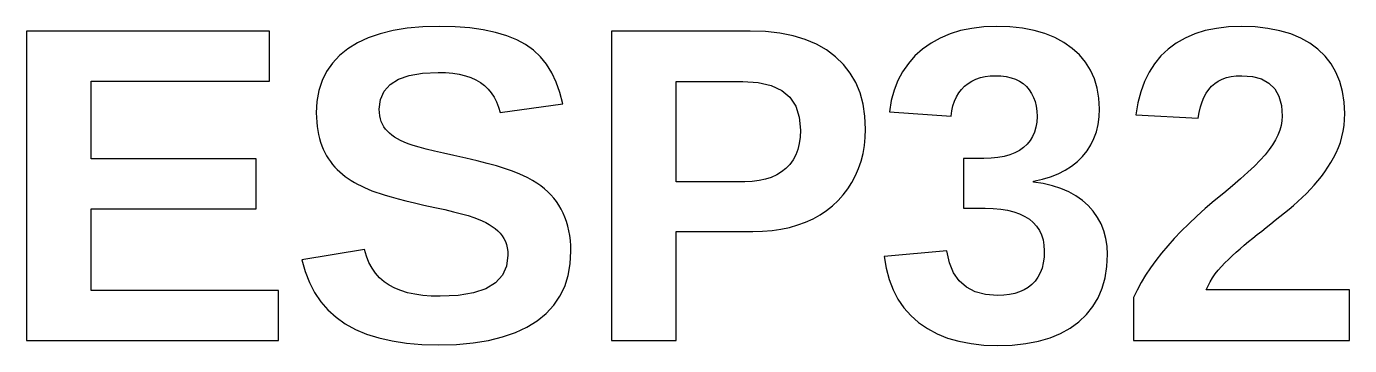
# Model space of a CAD drawing. Header units: metres. Extents: x -84 to 281, y -201 to 77.
# Drawn here: x 29.91 to 50.37, y 62.59 to 67.52 of the extents above; entities that cross this region are included whole.
import ezdxf

# ---------------------------------------------------------------- set-up
doc = ezdxf.new("R2010")
doc.units = ezdxf.units.M

msp = doc.modelspace()

# ---------------------------------------------------------------- linework, layer by layer
for p, q in [((33.6647, 67.4477), (29.9079, 67.4477)), ((29.9079, 67.4477), (29.9079, 62.6703)), ((33.6647, 66.6747), (33.6647, 67.4477)), ((35.1913, 67.3433), (35.0251, 67.2661)), ((35.3754, 67.4065), (35.1913, 67.3433)), ((35.5776, 67.4557), (35.3754, 67.4065)), ((35.7979, 67.4908), (35.5776, 67.4557)), ((36.0363, 67.5119), (35.7979, 67.4908)), ((36.2927, 67.5189), (36.0363, 67.5119)), ((36.5374, 67.5132), (36.2927, 67.5189)), ((36.7642, 67.4962), (36.5374, 67.5132)), ((36.9728, 67.4678), (36.7642, 67.4962)), ((37.1634, 67.4281), (36.9728, 67.4678)), ((37.336, 67.377), (37.1634, 67.4281)), ((37.4904, 67.3146), (37.336, 67.377)), ((41.1008, 67.4477), (38.9545, 67.4477)), ((38.9545, 67.4477), (38.9545, 62.6703)), ((41.3379, 67.4396), (41.1008, 67.4477)), ((41.5588, 67.4155), (41.3379, 67.4396)), ((41.7635, 67.3752), (41.5588, 67.4155)), ((41.9522, 67.3187), (41.7635, 67.3752)), ((42.1247, 67.2462), (41.9522, 67.3187)), ((44.0379, 67.3407), (43.8965, 67.2623)), ((44.1902, 67.4049), (44.0379, 67.3407)), ((44.3534, 67.4548), (44.1902, 67.4049)), ((44.5276, 67.4904), (44.3534, 67.4548)), ((44.7127, 67.5118), (44.5276, 67.4904)), ((44.9087, 67.5189), (44.7127, 67.5118)), ((45.1161, 67.512), (44.9087, 67.5189)), ((45.3102, 67.4914), (45.1161, 67.512)), ((45.4909, 67.4569), (45.3102, 67.4914)), ((45.6583, 67.4087), (45.4909, 67.4569)), ((45.8123, 67.3468), (45.6583, 67.4087)), ((45.9529, 67.271), (45.8123, 67.3468)), ((47.825, 67.3407), (47.6879, 67.2623)), ((47.9743, 67.4049), (47.825, 67.3407)), ((48.1358, 67.4548), (47.9743, 67.4049)), ((48.3096, 67.4904), (48.1358, 67.4548)), ((48.4956, 67.5118), (48.3096, 67.4904)), ((48.6939, 67.5189), (48.4956, 67.5118)), ((48.9075, 67.5117), (48.6939, 67.5189)), ((49.1063, 67.4901), (48.9075, 67.5117)), ((49.2905, 67.4541), (49.1063, 67.4901)), ((49.4601, 67.4037), (49.2905, 67.4541)), ((49.6149, 67.339), (49.4601, 67.4037)), ((49.7551, 67.2598), (49.6149, 67.339)), ((34.8771, 67.1748), (34.748, 67.0702)), ((35.0251, 67.2661), (34.8771, 67.1748)), ((37.6269, 67.2409), (37.4904, 67.3146)), ((37.7478, 67.154), (37.6269, 67.2409)), ((37.8558, 67.0524), (37.7478, 67.154)), ((42.2811, 67.1575), (42.1247, 67.2462)), ((42.4214, 67.0527), (42.2811, 67.1575)), ((43.7661, 67.1697), (43.6485, 67.0644)), ((43.8965, 67.2623), (43.7661, 67.1697)), ((46.0802, 67.1815), (45.9529, 67.271)), ((46.1922, 67.0798), (46.0802, 67.1815)), ((47.5632, 67.1697), (47.4513, 67.0634)), ((47.6879, 67.2623), (47.5632, 67.1697)), ((49.8806, 67.1663), (49.7551, 67.2598)), ((49.9904, 67.0597), (49.8806, 67.1663)), ((34.6388, 66.9533), (34.5494, 66.824)), ((34.748, 67.0702), (34.6388, 66.9533)), ((37.9508, 66.9359), (37.8558, 67.0524)), ((38.0329, 66.8047), (37.9508, 66.9359)), ((42.5442, 66.9332), (42.4214, 67.0527)), ((42.6481, 66.8003), (42.5442, 66.9332)), ((43.5458, 66.9482), (43.4578, 66.8211)), ((43.6485, 67.0644), (43.5458, 66.9482)), ((46.2869, 66.9676), (46.1922, 67.0798)), ((46.3645, 66.8447), (46.2869, 66.9676)), ((47.3531, 66.9444), (47.2685, 66.8124)), ((47.4513, 67.0634), (47.3531, 66.9444)), ((50.0833, 66.9415), (49.9904, 67.0597)), ((50.1592, 66.8117), (50.0833, 66.9415)), ((34.5494, 66.824), (34.4799, 66.6824)), ((35.5306, 66.6243), (35.6604, 66.7056)), ((35.6604, 66.7056), (35.8273, 66.7638)), ((35.8273, 66.7638), (36.0313, 66.7986)), ((36.0313, 66.7986), (36.2724, 66.8103)), ((36.2724, 66.8103), (36.3904, 66.8071)), ((36.3904, 66.8071), (36.5003, 66.7975)), ((36.5003, 66.7975), (36.6021, 66.7816)), ((36.6021, 66.7816), (36.6958, 66.7593)), ((36.6958, 66.7593), (36.7814, 66.7307)), ((36.7814, 66.7307), (36.859, 66.6956)), ((38.1021, 66.6586), (38.0329, 66.8047)), ((42.7332, 66.654), (42.6481, 66.8003)), ((43.4578, 66.8211), (43.3847, 66.6831)), ((44.5283, 66.6764), (44.5917, 66.7063)), ((44.5917, 66.7063), (44.6598, 66.7295)), ((44.6598, 66.7295), (44.7325, 66.7461)), ((44.7325, 66.7461), (44.8098, 66.7561)), ((44.8098, 66.7561), (44.8918, 66.7594)), ((44.8918, 66.7594), (44.9788, 66.756)), ((44.9788, 66.756), (45.0596, 66.7457)), ((45.0596, 66.7457), (45.1344, 66.7286)), ((45.1344, 66.7286), (45.2029, 66.7046)), ((45.2029, 66.7046), (45.2653, 66.6738)), ((46.4248, 66.7113), (46.3645, 66.8447)), ((46.4679, 66.5672), (46.4248, 66.7113)), ((47.2685, 66.8124), (47.1975, 66.6676)), ((48.3383, 66.6755), (48.399, 66.7057)), ((48.399, 66.7057), (48.4656, 66.7292)), ((48.4656, 66.7292), (48.5381, 66.746)), ((48.5381, 66.746), (48.6165, 66.756)), ((48.6165, 66.756), (48.7007, 66.7594)), ((48.7007, 66.7594), (48.8671, 66.7467)), ((48.8671, 66.7467), (49.0079, 66.7085)), ((49.0079, 66.7085), (49.1231, 66.6448)), ((50.2183, 66.6703), (50.1592, 66.8117)), ((30.9081, 65.4743), (30.9081, 66.6747)), ((30.9081, 66.6747), (33.6647, 66.6747)), ((34.4303, 66.5283), (34.4005, 66.3618)), ((34.4799, 66.6824), (34.4303, 66.5283)), ((35.3822, 66.3918), (35.4378, 66.5196)), ((35.4378, 66.5196), (35.5306, 66.6243)), ((36.859, 66.6956), (36.9284, 66.6543)), ((36.9284, 66.6543), (36.9907, 66.6066)), ((36.9907, 66.6066), (37.0466, 66.5527)), ((37.0466, 66.5527), (37.0963, 66.4926)), ((38.1583, 66.4977), (38.1021, 66.6586)), ((39.9548, 65.1217), (39.9548, 66.6712)), ((39.9548, 66.6712), (40.9889, 66.6712)), ((40.9889, 66.6712), (41.2246, 66.6559)), ((41.2246, 66.6559), (41.424, 66.6098)), ((41.424, 66.6098), (41.5872, 66.533)), ((41.5872, 66.533), (41.7141, 66.4255)), ((42.7993, 66.4944), (42.7332, 66.654)), ((43.3264, 66.5341), (43.2828, 66.3742)), ((43.3847, 66.6831), (43.3264, 66.5341)), ((44.3243, 66.4926), (44.3667, 66.5474)), ((44.3667, 66.5474), (44.4154, 66.5966)), ((44.4154, 66.5966), (44.4695, 66.6398)), ((44.4695, 66.6398), (44.5283, 66.6764)), ((45.2653, 66.6738), (45.3215, 66.6361)), ((45.3215, 66.6361), (45.3716, 66.5916)), ((45.3716, 66.5916), (45.4152, 66.541)), ((45.4152, 66.541), (45.4521, 66.4853)), ((46.4937, 66.4126), (46.4679, 66.5672)), ((47.1402, 66.5099), (47.0965, 66.3393)), ((47.1975, 66.6676), (47.1402, 66.5099)), ((48.1517, 66.4876), (48.1908, 66.5446)), ((48.1908, 66.5446), (48.2345, 66.595)), ((48.2345, 66.595), (48.2835, 66.6386)), ((48.2835, 66.6386), (48.3383, 66.6755)), ((49.1231, 66.6448), (49.2127, 66.5557)), ((49.2127, 66.5557), (49.2767, 66.4411)), ((50.2605, 66.5172), (50.2183, 66.6703)), ((50.2859, 66.3525), (50.2605, 66.5172)), ((34.4005, 66.3618), (34.3906, 66.183)), ((35.3637, 66.2407), (35.3822, 66.3918)), ((37.0963, 66.4926), (37.1396, 66.4262)), ((37.1396, 66.4262), (37.1767, 66.3536)), ((37.1767, 66.3536), (37.2074, 66.2748)), ((37.2319, 66.1898), (38.2016, 66.322)), ((38.2016, 66.322), (38.1583, 66.4977)), ((41.7141, 66.4255), (41.8048, 66.2872)), ((42.8465, 66.3215), (42.7993, 66.4944)), ((42.8748, 66.1351), (42.8465, 66.3215)), ((43.2828, 66.3742), (43.2541, 66.2034)), ((44.2178, 66.218), (44.235, 66.295)), ((44.235, 66.295), (44.2585, 66.3664)), ((44.2585, 66.3664), (44.2883, 66.4322)), ((44.2883, 66.4322), (44.3243, 66.4926)), ((45.4521, 66.4853), (45.4823, 66.4243)), ((45.4823, 66.4243), (45.5058, 66.3582)), ((45.5058, 66.3582), (45.5226, 66.2869)), ((46.5023, 66.2474), (46.4937, 66.4126)), ((47.0965, 66.3393), (47.0664, 66.1559)), ((48.0624, 66.2761), (48.0875, 66.3533)), ((48.0875, 66.3533), (48.1173, 66.4238)), ((48.1173, 66.4238), (48.1517, 66.4876)), ((49.2767, 66.4411), (49.3152, 66.301)), ((49.3152, 66.301), (49.328, 66.1355)), ((50.2943, 66.1762), (50.2859, 66.3525)), ((34.3906, 66.183), (34.3919, 66.1115)), ((34.3919, 66.1115), (34.396, 66.0424)), ((35.3656, 66.1888), (35.3637, 66.2407)), ((35.3715, 66.1396), (35.3656, 66.1888)), ((35.3814, 66.0932), (35.3715, 66.1396)), ((35.3952, 66.0497), (35.3814, 66.0932)), ((37.2074, 66.2748), (37.2319, 66.1898)), ((41.8048, 66.2872), (41.8591, 66.1182)), ((41.8591, 66.1182), (41.8773, 65.9185)), ((42.8843, 65.9355), (42.8748, 66.1351)), ((43.2541, 66.2034), (44.2069, 66.1355)), ((44.2069, 66.1355), (44.2178, 66.218)), ((45.5226, 66.2869), (45.5327, 66.2104)), ((45.536, 66.1288), (45.5318, 66.0426)), ((45.5327, 66.2104), (45.536, 66.1288)), ((46.4809, 66.0047), (46.497, 66.1228)), ((46.497, 66.1228), (46.5023, 66.2474)), ((47.0664, 66.1559), (48.026, 66.1016)), ((48.026, 66.1016), (48.0418, 66.1922)), ((48.0418, 66.1922), (48.0624, 66.2761)), ((49.328, 66.1355), (49.3238, 66.0626)), ((50.2916, 66.0816), (50.2943, 66.1762)), ((34.396, 66.0424), (34.4027, 65.9756)), ((34.4027, 65.9756), (34.4121, 65.9112)), ((34.4121, 65.9112), (34.4243, 65.8491)), ((35.4129, 66.0088), (35.3952, 66.0497)), ((35.4346, 65.9707), (35.4129, 66.0088)), ((35.4603, 65.9355), (35.4346, 65.9707)), ((35.4898, 65.9023), (35.4603, 65.9355)), ((35.5231, 65.8706), (35.4898, 65.9023)), ((41.8773, 65.9185), (41.8727, 65.8118)), ((42.88, 65.8057), (42.8843, 65.9355)), ((45.498, 65.8878), (45.4685, 65.8193)), ((45.5191, 65.9623), (45.498, 65.8878)), ((45.5318, 66.0426), (45.5191, 65.9623)), ((46.4165, 65.7879), (46.4541, 65.8931)), ((46.4541, 65.8931), (46.4809, 66.0047)), ((49.2909, 65.9157), (49.2621, 65.8416)), ((49.3115, 65.9894), (49.2909, 65.9157)), ((49.3238, 66.0626), (49.3115, 65.9894)), ((50.2511, 65.8136), (50.27, 65.9003)), ((50.27, 65.9003), (50.2835, 65.9897)), ((50.2835, 65.9897), (50.2916, 66.0816)), ((34.4243, 65.8491), (34.4391, 65.7894)), ((34.4391, 65.7894), (34.4566, 65.7321)), ((34.4566, 65.7321), (34.4766, 65.6769)), ((35.5602, 65.8403), (35.5231, 65.8706)), ((35.6012, 65.8115), (35.5602, 65.8403)), ((35.6459, 65.7841), (35.6012, 65.8115)), ((35.6944, 65.7582), (35.6459, 65.7841)), ((35.7467, 65.7337), (35.6944, 65.7582)), ((35.809, 65.7091), (35.7467, 65.7337)), ((35.8871, 65.6828), (35.809, 65.7091)), ((35.9811, 65.6547), (35.8871, 65.6828)), ((41.859, 65.7124), (41.8362, 65.6205)), ((41.8727, 65.8118), (41.859, 65.7124)), ((42.8457, 65.5583), (42.8671, 65.68)), ((42.8671, 65.68), (42.88, 65.8057)), ((45.384, 65.6999), (45.3292, 65.649)), ((45.4305, 65.7566), (45.384, 65.6999)), ((45.4685, 65.8193), (45.4305, 65.7566)), ((46.3092, 65.5972), (46.3682, 65.6893)), ((46.3682, 65.6893), (46.4165, 65.7879)), ((49.1797, 65.6921), (49.1262, 65.6168)), ((49.225, 65.767), (49.1797, 65.6921)), ((49.2621, 65.8416), (49.225, 65.767)), ((50.1971, 65.6481), (50.2268, 65.7296)), ((50.2268, 65.7296), (50.2511, 65.8136)), ((34.4766, 65.6769), (34.4987, 65.6238)), ((34.4987, 65.6238), (34.523, 65.5728)), ((34.523, 65.5728), (34.5494, 65.5239)), ((34.5494, 65.5239), (34.5779, 65.4771)), ((34.5779, 65.4771), (34.6086, 65.4323)), ((36.0911, 65.6249), (35.9811, 65.6547)), ((36.217, 65.5934), (36.0911, 65.6249)), ((36.3587, 65.5602), (36.217, 65.5934)), ((36.5165, 65.5252), (36.3587, 65.5602)), ((36.7051, 65.484), (36.5165, 65.5252)), ((36.8778, 65.4437), (36.7051, 65.484)), ((41.8042, 65.536), (41.7631, 65.4589)), ((41.8362, 65.6205), (41.8042, 65.536)), ((42.8156, 65.4406), (42.8457, 65.5583)), ((44.7121, 65.4812), (44.4001, 65.4812)), ((44.4001, 65.4812), (44.4001, 64.7115)), ((44.8251, 65.4846), (44.7121, 65.4812)), ((44.9299, 65.4949), (44.8251, 65.4846)), ((45.0264, 65.512), (44.9299, 65.4949)), ((45.1145, 65.5359), (45.0264, 65.512)), ((45.1944, 65.5668), (45.1145, 65.5359)), ((45.2659, 65.6044), (45.1944, 65.5668)), ((45.3292, 65.649), (45.2659, 65.6044)), ((46.1597, 65.4333), (46.2395, 65.5117)), ((46.2395, 65.5117), (46.3092, 65.5972)), ((49.0625, 65.5383), (48.9865, 65.454)), ((49.1262, 65.6168), (49.0625, 65.5383)), ((50.0804, 65.4178), (50.1228, 65.4927)), ((50.1228, 65.4927), (50.162, 65.5693)), ((50.162, 65.5693), (50.1971, 65.6481)), ((33.4579, 65.4743), (30.9081, 65.4743)), ((33.4579, 64.7013), (33.4579, 65.4743)), ((34.6086, 65.4323), (34.6414, 65.3896)), ((34.6414, 65.3896), (34.6764, 65.3488)), ((34.6764, 65.3488), (34.7134, 65.3098)), ((34.7134, 65.3098), (34.7525, 65.2724)), ((34.7525, 65.2724), (34.7937, 65.2368)), ((37.0345, 65.4043), (36.8778, 65.4437)), ((37.1752, 65.3658), (37.0345, 65.4043)), ((37.2999, 65.3282), (37.1752, 65.3658)), ((37.4087, 65.2915), (37.2999, 65.3282)), ((37.5014, 65.2557), (37.4087, 65.2915)), ((41.5857, 65.2724), (41.5101, 65.2264)), ((41.6535, 65.3269), (41.5857, 65.2724)), ((41.7129, 65.3892), (41.6535, 65.3269)), ((41.7631, 65.4589), (41.7129, 65.3892)), ((42.7298, 65.2172), (42.777, 65.3269)), ((42.777, 65.3269), (42.8156, 65.4406)), ((45.8634, 65.2454), (45.9716, 65.3001)), ((45.9716, 65.3001), (46.0704, 65.3627)), ((46.0704, 65.3627), (46.1597, 65.4333)), ((48.8982, 65.3639), (48.7977, 65.268)), ((48.9865, 65.454), (48.8982, 65.3639)), ((49.9351, 65.2034), (49.9866, 65.2731)), ((49.9866, 65.2731), (50.035, 65.3446)), ((50.035, 65.3446), (50.0804, 65.4178)), ((34.7937, 65.2368), (34.8369, 65.2029)), ((34.8369, 65.2029), (34.8822, 65.1708)), ((34.8822, 65.1708), (34.9296, 65.1404)), ((34.9296, 65.1404), (34.9789, 65.1114)), ((34.9789, 65.1114), (35.0298, 65.0835)), ((35.0298, 65.0835), (35.0824, 65.0567)), ((37.5836, 65.2195), (37.5014, 65.2557)), ((37.6608, 65.1816), (37.5836, 65.2195)), ((37.733, 65.1421), (37.6608, 65.1816)), ((37.8001, 65.1009), (37.733, 65.1421)), ((37.8621, 65.0581), (37.8001, 65.1009)), ((41.016, 65.1217), (39.9548, 65.1217)), ((41.1303, 65.1259), (41.016, 65.1217)), ((41.2369, 65.1385), (41.1303, 65.1259)), ((41.3357, 65.1594), (41.2369, 65.1385)), ((41.4268, 65.1887), (41.3357, 65.1594)), ((41.5101, 65.2264), (41.4268, 65.1887)), ((42.6103, 65.0113), (42.674, 65.1116)), ((42.674, 65.1116), (42.7298, 65.2172)), ((45.4818, 65.1285), (45.6185, 65.1596)), ((45.4818, 65.115), (45.4818, 65.1285)), ((45.6335, 65.0918), (45.4818, 65.115)), ((45.6185, 65.1596), (45.7457, 65.1985)), ((45.775, 65.0592), (45.6335, 65.0918)), ((45.7457, 65.1985), (45.8634, 65.2454)), ((48.6849, 65.1663), (48.5599, 65.0588)), ((48.7977, 65.268), (48.6849, 65.1663)), ((49.763, 65.0044), (49.823, 65.0692)), ((49.823, 65.0692), (49.8806, 65.1354)), ((49.8806, 65.1354), (49.9351, 65.2034)), ((35.0824, 65.0567), (35.1367, 65.031)), ((35.1367, 65.031), (35.1926, 65.0065)), ((35.1926, 65.0065), (35.2501, 64.983)), ((35.2501, 64.983), (35.3094, 64.9607)), ((35.3094, 64.9607), (35.3761, 64.9379)), ((35.3761, 64.9379), (35.4561, 64.9131)), ((35.4561, 64.9131), (35.5494, 64.8863)), ((35.5494, 64.8863), (35.6559, 64.8575)), ((37.9191, 65.0136), (37.8621, 65.0581)), ((37.971, 64.9675), (37.9191, 65.0136)), ((38.0188, 64.9192), (37.971, 64.9675)), ((38.0632, 64.8682), (38.0188, 64.9192)), ((38.1043, 64.8147), (38.0632, 64.8682)), ((42.4605, 64.8308), (42.5391, 64.9177)), ((42.5391, 64.9177), (42.6103, 65.0113)), ((45.9062, 65.0171), (45.775, 65.0592)), ((46.027, 64.9655), (45.9062, 65.0171)), ((46.1375, 64.9044), (46.027, 64.9655)), ((46.2378, 64.8338), (46.1375, 64.9044)), ((48.4227, 64.9454), (48.2771, 64.825)), ((48.5599, 65.0588), (48.4227, 64.9454)), ((49.5717, 64.817), (49.6373, 64.8783)), ((49.6373, 64.8783), (49.7011, 64.9408)), ((49.7011, 64.9408), (49.763, 65.0044)), ((30.9081, 63.4434), (30.9081, 64.7013)), ((30.9081, 64.7013), (33.4579, 64.7013)), ((35.6559, 64.8575), (35.7758, 64.8266)), ((35.7758, 64.8266), (35.9089, 64.7938)), ((35.9089, 64.7938), (36.0554, 64.759)), ((36.0554, 64.759), (36.2244, 64.7239)), ((36.2244, 64.7239), (36.3771, 64.6903)), ((36.3771, 64.6903), (36.5134, 64.6583)), ((36.5134, 64.6583), (36.6333, 64.6277)), ((38.1421, 64.7585), (38.1043, 64.8147)), ((38.1765, 64.6997), (38.1421, 64.7585)), ((38.2077, 64.6382), (38.1765, 64.6997)), ((42.1804, 64.6104), (42.2812, 64.6772)), ((42.2812, 64.6772), (42.3746, 64.7506)), ((42.3746, 64.7506), (42.4605, 64.8308)), ((44.4001, 64.7115), (44.7324, 64.7115)), ((44.7324, 64.7115), (44.8577, 64.708)), ((44.8577, 64.708), (44.9738, 64.6976)), ((44.9738, 64.6976), (45.0808, 64.6803)), ((45.0808, 64.6803), (45.1786, 64.6561)), ((46.3277, 64.7538), (46.2378, 64.8338)), ((46.4064, 64.6657), (46.3277, 64.7538)), ((46.473, 64.5709), (46.4064, 64.6657)), ((48.1388, 64.706), (48.0078, 64.5884)), ((48.2771, 64.825), (48.1388, 64.706)), ((49.3636, 64.6403), (49.4348, 64.698)), ((49.4348, 64.698), (49.5042, 64.7569)), ((49.5042, 64.7569), (49.5717, 64.817)), ((36.6333, 64.6277), (36.7367, 64.5987)), ((36.7367, 64.5987), (36.8238, 64.5713)), ((36.8238, 64.5713), (36.8945, 64.5453)), ((36.8945, 64.5453), (36.955, 64.5192)), ((36.955, 64.5192), (37.0114, 64.4913)), ((37.0114, 64.4913), (37.0639, 64.4617)), ((37.0639, 64.4617), (37.1123, 64.4302)), ((38.2355, 64.5741), (38.2077, 64.6382)), ((38.2598, 64.5073), (38.2355, 64.5741)), ((38.2803, 64.4377), (38.2598, 64.5073)), ((41.7095, 64.4168), (41.8364, 64.4533)), ((41.8364, 64.4533), (41.9573, 64.4978)), ((41.9573, 64.4978), (42.0722, 64.5504)), ((42.0722, 64.5504), (42.1804, 64.6104)), ((45.1786, 64.6561), (45.2673, 64.625)), ((45.2673, 64.625), (45.3469, 64.5869)), ((45.3469, 64.5869), (45.4173, 64.5419)), ((45.4173, 64.5419), (45.4785, 64.4904)), ((45.4785, 64.4904), (45.5302, 64.4329)), ((46.5275, 64.4693), (46.473, 64.5709)), ((46.5699, 64.3611), (46.5275, 64.4693)), ((47.884, 64.4721), (47.7675, 64.3573)), ((48.0078, 64.5884), (47.884, 64.4721)), ((49.0798, 64.415), (49.1498, 64.4707)), ((49.1498, 64.4707), (49.2205, 64.5268)), ((49.2205, 64.5268), (49.2917, 64.5833)), ((49.2917, 64.5833), (49.3636, 64.6403)), ((37.1123, 64.4302), (37.1568, 64.3969)), ((37.1568, 64.3969), (37.1972, 64.3618)), ((37.1972, 64.3618), (37.2336, 64.3249)), ((37.2336, 64.3249), (37.2655, 64.2857)), ((37.2655, 64.2857), (37.2925, 64.2436)), ((38.2972, 64.3652), (38.2803, 64.4377)), ((38.3102, 64.2899), (38.2972, 64.3652)), ((38.3196, 64.2117), (38.3102, 64.2899)), ((39.9548, 64.3521), (41.1415, 64.3521)), ((39.9548, 62.6703), (39.9548, 64.3521)), ((41.1415, 64.3521), (41.2925, 64.3561)), ((41.2925, 64.3561), (41.4375, 64.3683)), ((41.4375, 64.3683), (41.5765, 64.3885)), ((41.5765, 64.3885), (41.7095, 64.4168)), ((45.5302, 64.4329), (45.5726, 64.3692)), ((45.5726, 64.3692), (45.6055, 64.2995)), ((45.6055, 64.2995), (45.629, 64.2236)), ((46.6001, 64.2461), (46.5699, 64.3611)), ((47.7675, 64.3573), (47.6583, 64.2438)), ((48.8067, 64.196), (48.8736, 64.2503)), ((48.8736, 64.2503), (48.9417, 64.3048)), ((48.9417, 64.3048), (49.0105, 64.3597)), ((49.0105, 64.3597), (49.0798, 64.415)), ((35.1331, 64.074), (34.1668, 63.9147)), ((35.165, 63.9698), (35.1331, 64.074)), ((37.2925, 64.2436), (37.3146, 64.1985)), ((37.3146, 64.1985), (37.3318, 64.1506)), ((37.3318, 64.1506), (37.3441, 64.0997)), ((37.3441, 64.0997), (37.3515, 64.0459)), ((37.3515, 64.0459), (37.354, 63.9893)), ((38.3164, 63.8531), (38.3271, 64.0469)), ((38.3252, 64.1307), (38.3196, 64.2117)), ((38.3271, 64.0469), (38.3252, 64.1307)), ((44.1425, 64.0537), (43.1727, 63.9689)), ((44.1809, 63.8711), (44.1425, 64.0537)), ((45.629, 64.2236), (45.6432, 64.1417)), ((45.6432, 64.1417), (45.6479, 64.0537)), ((45.6479, 64.0537), (45.644, 63.9576)), ((46.6183, 64.1245), (46.6001, 64.2461)), ((46.6244, 63.9961), (46.6183, 64.1245)), ((47.5564, 64.1317), (47.4612, 64.0199)), ((47.6583, 64.2438), (47.5564, 64.1317)), ((48.6162, 64.0322), (48.678, 64.087)), ((48.678, 64.087), (48.7415, 64.1416)), ((48.7415, 64.1416), (48.8067, 64.196)), ((34.1668, 63.9147), (34.217, 63.7326)), ((35.2045, 63.874), (35.165, 63.9698)), ((35.2516, 63.7868), (35.2045, 63.874)), ((37.354, 63.9893), (37.3326, 63.8201)), ((38.2846, 63.6729), (38.3164, 63.8531)), ((43.1727, 63.9689), (43.2027, 63.7845)), ((44.2438, 63.7166), (44.1809, 63.8711)), ((45.6324, 63.8688), (45.613, 63.7874)), ((45.644, 63.9576), (45.6324, 63.8688)), ((46.6154, 63.8105), (46.6244, 63.9961)), ((47.3726, 63.9072), (47.2903, 63.7937)), ((47.4612, 64.0199), (47.3726, 63.9072)), ((48.3876, 63.8114), (48.4413, 63.8672)), ((48.4413, 63.8672), (48.4979, 63.9224)), ((48.4979, 63.9224), (48.5562, 63.9774)), ((48.5562, 63.9774), (48.6162, 64.0322)), ((34.217, 63.7326), (34.2825, 63.5643)), ((35.3064, 63.7081), (35.2516, 63.7868)), ((35.3687, 63.6379), (35.3064, 63.7081)), ((35.4386, 63.5762), (35.3687, 63.6379)), ((37.2684, 63.677), (37.1615, 63.56)), ((37.3326, 63.8201), (37.2684, 63.677)), ((38.2315, 63.506), (38.2846, 63.6729)), ((43.2027, 63.7845), (43.248, 63.6128)), ((44.3312, 63.5902), (44.2438, 63.7166)), ((45.551, 63.6465), (45.5083, 63.587)), ((45.5859, 63.7133), (45.551, 63.6465)), ((45.613, 63.7874), (45.5859, 63.7133)), ((46.5434, 63.4767), (46.5884, 63.6373)), ((46.5884, 63.6373), (46.6154, 63.8105)), ((47.2145, 63.6794), (47.1452, 63.5643)), ((47.2903, 63.7937), (47.2145, 63.6794)), ((48.2138, 63.5773), (48.2512, 63.6375)), ((48.2512, 63.6375), (48.2926, 63.6966)), ((48.2926, 63.6966), (48.3381, 63.7546)), ((48.3381, 63.7546), (48.3876, 63.8114)), ((33.8037, 63.4434), (30.9081, 63.4434)), ((33.8037, 62.6703), (33.8037, 63.4434)), ((34.2825, 63.5643), (34.3631, 63.4096)), ((35.5162, 63.523), (35.4386, 63.5762)), ((35.6021, 63.4776), (35.5162, 63.523)), ((35.697, 63.4392), (35.6021, 63.4776)), ((35.8008, 63.4077), (35.697, 63.4392)), ((37.0119, 63.4689), (36.8194, 63.4039)), ((37.1615, 63.56), (37.0119, 63.4689)), ((38.1571, 63.3527), (38.2315, 63.506)), ((43.248, 63.6128), (43.3087, 63.454)), ((43.3087, 63.454), (43.3848, 63.308)), ((44.4431, 63.4918), (44.3312, 63.5902)), ((44.5794, 63.4216), (44.4431, 63.4918)), ((45.337, 63.4519), (45.2672, 63.4208)), ((45.4006, 63.4899), (45.337, 63.4519)), ((45.458, 63.5349), (45.4006, 63.4899)), ((45.5083, 63.587), (45.458, 63.5349)), ((46.4804, 63.3285), (46.5434, 63.4767)), ((47.0822, 63.4483), (47.0258, 63.3315)), ((47.1452, 63.5643), (47.0822, 63.4483)), ((48.1514, 63.4536), (48.1806, 63.516)), ((50.3689, 63.4536), (48.1514, 63.4536)), ((48.1806, 63.516), (48.2138, 63.5773)), ((50.3689, 62.6703), (50.3689, 63.4536)), ((34.3631, 63.4096), (34.459, 63.2687)), ((34.459, 63.2687), (34.5702, 63.1414)), ((35.9137, 63.3833), (35.8008, 63.4077)), ((36.0356, 63.3658), (35.9137, 63.3833)), ((36.1664, 63.3553), (36.0356, 63.3658)), ((36.3063, 63.3518), (36.1664, 63.3553)), ((36.5842, 63.3648), (36.3063, 63.3518)), ((36.8194, 63.4039), (36.5842, 63.3648)), ((38.0615, 63.2129), (38.1571, 63.3527)), ((43.3848, 63.308), (43.4762, 63.1747)), ((44.7403, 63.3795), (44.5794, 63.4216)), ((44.9257, 63.3654), (44.7403, 63.3795)), ((45.0204, 63.3689), (44.9257, 63.3654)), ((45.1089, 63.3793), (45.0204, 63.3689)), ((45.1912, 63.3965), (45.1089, 63.3793)), ((45.2672, 63.4208), (45.1912, 63.3965)), ((46.3995, 63.1927), (46.4804, 63.3285)), ((47.0258, 63.3315), (47.0258, 62.6703)), ((34.5702, 63.1414), (34.6965, 63.0279)), ((34.6965, 63.0279), (34.8381, 62.928)), ((37.8066, 62.9738), (37.9446, 63.0866)), ((37.9446, 63.0866), (38.0615, 63.2129)), ((43.4762, 63.1747), (43.5829, 63.0543)), ((43.5829, 63.0543), (43.7051, 62.9466)), ((46.1836, 62.9585), (46.3005, 63.0694)), ((46.3005, 63.0694), (46.3995, 63.1927)), ((34.8381, 62.928), (34.9954, 62.8417)), ((34.9954, 62.8417), (35.1689, 62.7686)), ((37.4694, 62.7919), (37.6479, 62.8753)), ((37.6479, 62.8753), (37.8066, 62.9738)), ((43.7051, 62.9466), (43.8413, 62.8526)), ((43.8413, 62.8526), (43.9904, 62.7731)), ((45.9013, 62.7792), (46.05, 62.8614)), ((46.05, 62.8614), (46.1836, 62.9585)), ((29.9079, 62.6703), (33.8037, 62.6703)), ((35.1689, 62.7686), (35.3585, 62.7088)), ((35.3585, 62.7088), (35.5644, 62.6623)), ((35.5644, 62.6623), (35.7864, 62.6291)), ((35.7864, 62.6291), (36.0247, 62.6092)), ((36.5569, 62.6101), (36.8148, 62.6328)), ((36.8148, 62.6328), (37.0529, 62.6707)), ((37.0529, 62.6707), (37.2711, 62.7237)), ((37.2711, 62.7237), (37.4694, 62.7919)), ((38.9545, 62.6703), (39.9548, 62.6703)), ((43.9904, 62.7731), (44.1524, 62.708)), ((44.1524, 62.708), (44.3273, 62.6574)), ((44.3273, 62.6574), (44.515, 62.6212)), ((44.515, 62.6212), (44.7156, 62.5995)), ((45.154, 62.5998), (45.3636, 62.6222)), ((45.3636, 62.6222), (45.5581, 62.6596)), ((45.5581, 62.6596), (45.7373, 62.7119)), ((45.7373, 62.7119), (45.9013, 62.7792)), ((47.0258, 62.6703), (50.3689, 62.6703)), ((36.0247, 62.6092), (36.2791, 62.6025)), ((36.2791, 62.6025), (36.5569, 62.6101)), ((44.7156, 62.5995), (44.9291, 62.5923)), ((44.9291, 62.5923), (45.154, 62.5998))]:
    msp.add_line(p, q)

doc.saveas('drawing.dxf')
